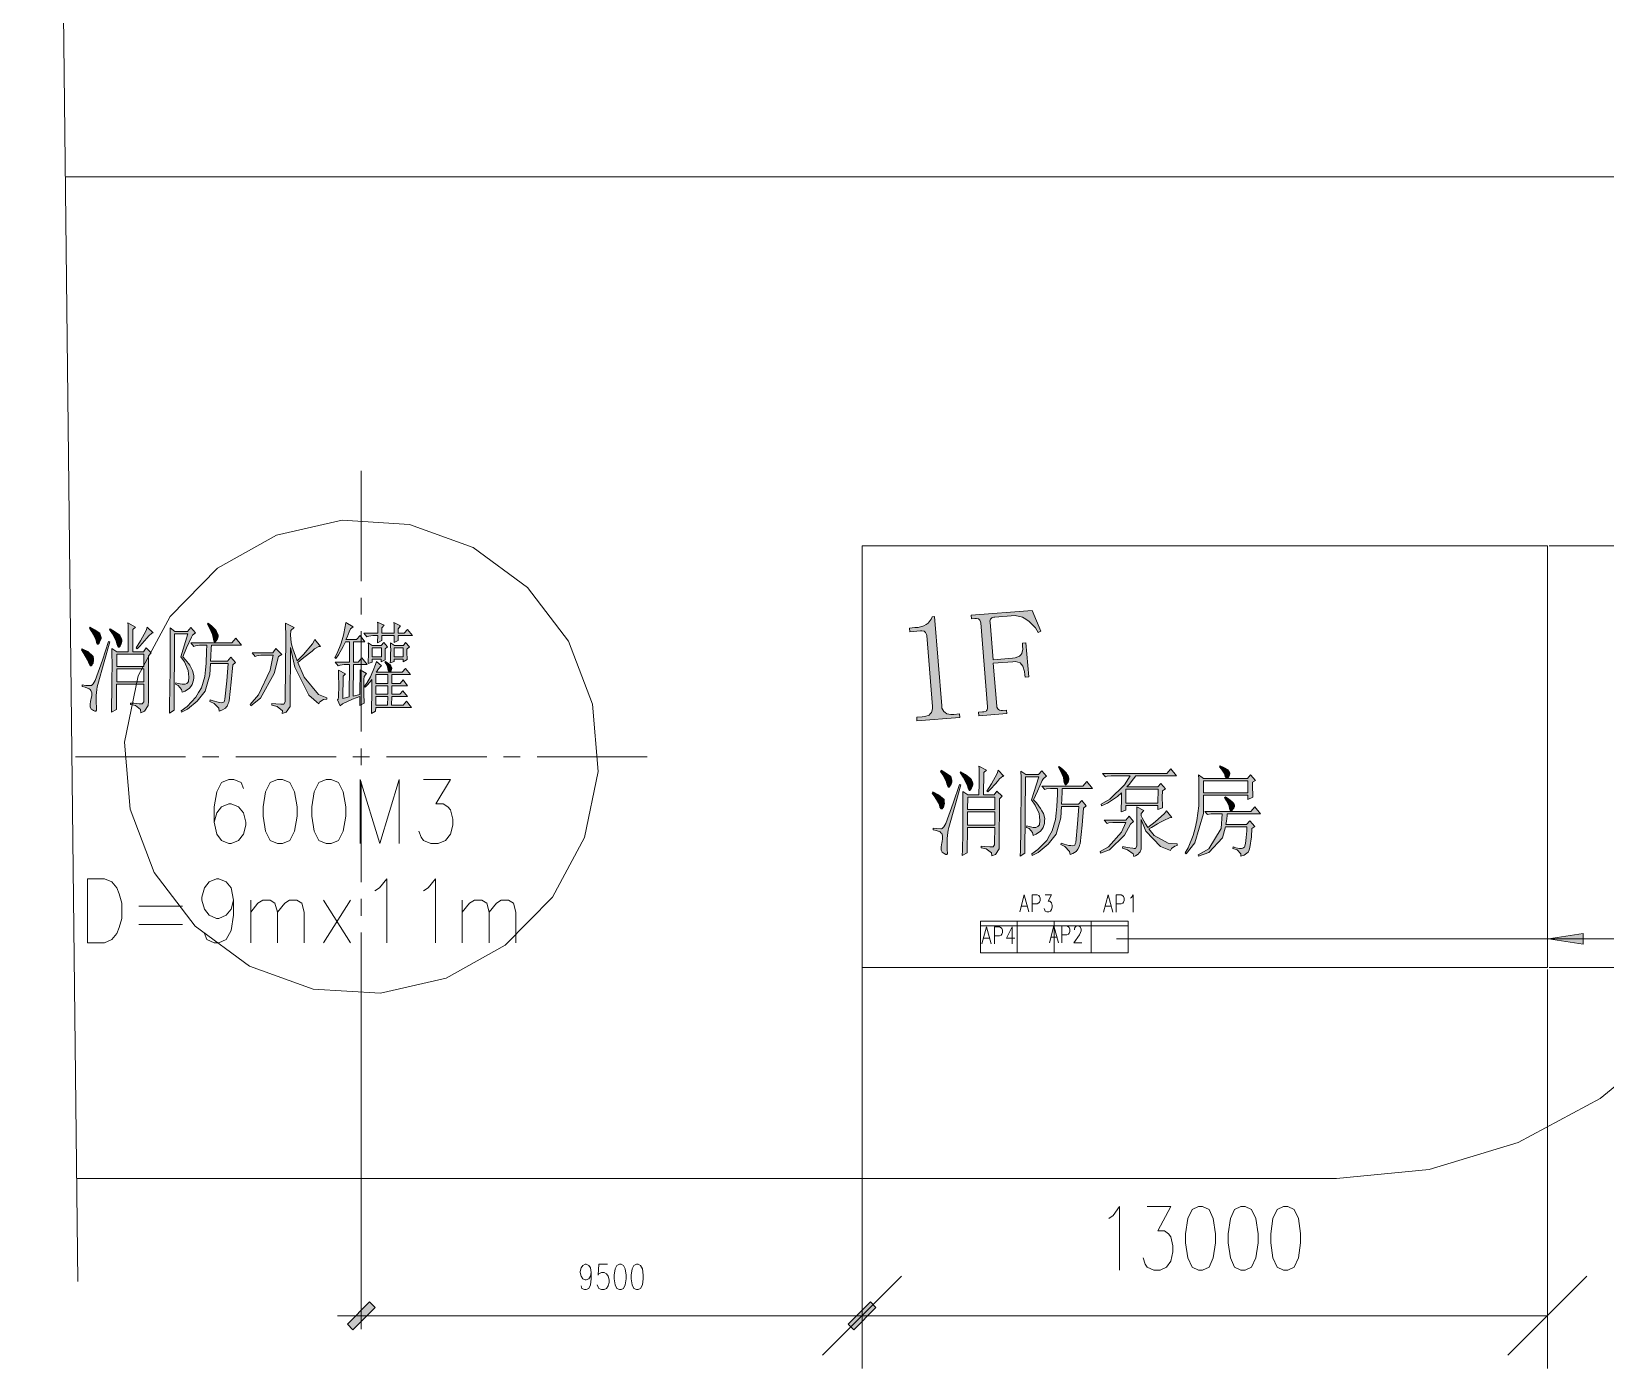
# Model space of a CAD drawing. Header units: millimetres. Extents: x -4415 to 173792, y -78716 to 47289.
# Drawn here: x 35417 to 65276, y -59805 to -34442 of the extents above; entities that cross this region are included whole.
import ezdxf

# ---------------------------------------------------------------- set-up
doc = ezdxf.new("R2010")
doc.units = ezdxf.units.MM

msp = doc.modelspace()

# ---------------------------------------------------------------- hatches: boundary and pattern name
h = msp.add_hatch(color=0)
h.paths.add_polyline_path([(37249, -46210), (37251, -45982), (37250, -45708), (37247, -45660), (37391, -45741), (37341, -45785), (37338, -46210), (37539, -46210), (37590, -46136), (37689, -46231), (37639, -46283), (37634, -47152), (37633, -47230), (37563, -47335), (37493, -47365), (37488, -47306), (37388, -47230), (37293, -47211), (37293, -47181), (37360, -47186), (37457, -47193), (37489, -47196), (37517, -47196), (37546, -47156), (37546, -47116), (37548, -46823), (37031, -46823), (37028, -47306), (36934, -47357), (36938, -47254), (36943, -46929), (36944, -46707), (36947, -46484), (36944, -46202), (36942, -46143), (37036, -46210)])
h.paths.add_polyline_path([(37034, -46531), (37033, -46780), (37548, -46780), (37550, -46531)])
h.paths.add_polyline_path([(37036, -46253), (37035, -46487), (37550, -46487), (37551, -46253)])
h = msp.add_hatch(color=0)
h.dxf.hatch_style = 2
h.paths.add_polyline_path([(38769, -45668), (38832, -45719), (38910, -45795), (38925, -45821), (38941, -45847), (38956, -45887), (38956, -45902), (38956, -45923), (38943, -45964), (38930, -45982), (38918, -46000), (38899, -46019), (38893, -46019), (38883, -46019), (38868, -45978), (38862, -45938), (38850, -45879), (38797, -45751), (38757, -45683)])
h = msp.add_hatch(color=0)
h.dxf.hatch_style = 2
h.paths.add_polyline_path([(40235, -45668), (40398, -45748), (40335, -45806), (40330, -45891), (40342, -46034), (40357, -46092), (40373, -46151), (40423, -46292), (40456, -46377), (40579, -46260), (40748, -46058), (40792, -45975), (40898, -46107), (40867, -46110), (40788, -46154), (40740, -46194), (40690, -46235), (40554, -46344), (40469, -46414), (40589, -46688), (40864, -47020), (41017, -47079), (41017, -47108), (40957, -47112), (40884, -47156), (40871, -47196), (40681, -47031), (40411, -46498), (40332, -46128), (40325, -47152), (40327, -47244), (40251, -47357), (40172, -47379), (40176, -47327), (40079, -47247), (39978, -47218), (39979, -47189), (40051, -47196), (40150, -47204), (40177, -47204), (40204, -47204), (40230, -47160), (40230, -47116), (40239, -45938), (40239, -45868), (40237, -45733)])
h = msp.add_hatch(color=0)
h.dxf.hatch_style = 2
h.paths.add_polyline_path([(41646, -47020), (41650, -46552), (41769, -46618), (41725, -46677), (41724, -46735), (41723, -46874), (41723, -46955), (41722, -47035), (41725, -47148), (41727, -47181), (41645, -47225), (41646, -47057), (41505, -47108), (41318, -47196), (41274, -47233), (41225, -47122), (41234, -47108), (41244, -47068), (41244, -47043), (41245, -46867), (41244, -46625), (41241, -46560), (41373, -46625), (41329, -46669), (41325, -47093), (41445, -47064), (41449, -46450), (41387, -46450), (41346, -46450), (41270, -46461), (41235, -46472), (41179, -46406), (41450, -46406), (41452, -46019), (41371, -46019), (41332, -46107), (41243, -46265), (41192, -46333), (41173, -46319), (41218, -46235), (41287, -46065), (41311, -45979), (41335, -45893), (41369, -45730), (41379, -45654), (41518, -45734), (41466, -45771), (41445, -45829), (41403, -45932), (41383, -45976), (41584, -45976), (41649, -45902), (41742, -46019), (41527, -46019), (41525, -46406), (41613, -46406), (41683, -46326), (41783, -46450), (41525, -46450), (41521, -47049)])
h = msp.add_hatch(color=0)
h.dxf.hatch_style = 2
h.paths.add_polyline_path([(42296, -45858), (42297, -45795), (42294, -45693), (42292, -45654), (42416, -45719), (42372, -45770), (42372, -45858), (42485, -45858), (42548, -45785), (42642, -45902), (42371, -45902), (42371, -45920), (42374, -45967), (42376, -45996), (42295, -46034), (42296, -45902), (42063, -45902), (42063, -45996), (41980, -46040), (41983, -45996), (41988, -45927), (41988, -45902), (41931, -45902), (41890, -45902), (41815, -45912), (41780, -45923), (41724, -45858), (41988, -45858), (41989, -45785), (41986, -45678), (41983, -45646), (42108, -45704), (42064, -45756), (42063, -45858)])
h = msp.add_hatch(color=0)
h.dxf.hatch_style = 2
h.paths.add_polyline_path([(52548, -45542), (52685, -47234), (52688, -47278), (52722, -47342), (52752, -47363), (52781, -47383), (52860, -47398), (52911, -47395), (53022, -47385), (53028, -47453), (52215, -47519), (52210, -47451), (52311, -47443), (52366, -47439), (52445, -47410), (52468, -47385), (52491, -47362), (52511, -47293), (52507, -47248), (52399, -45902), (52396, -45879), (52379, -45844), (52364, -45831), (52349, -45819), (52306, -45808), (52279, -45810), (52079, -45827), (52073, -45759), (52173, -45750), (52240, -45745), (52347, -45714), (52387, -45689), (52426, -45663), (52484, -45591), (52504, -45545)])
h = msp.add_hatch(color=0)
h.dxf.hatch_style = 2
h.paths.add_polyline_path([(53914, -47313), (53920, -47381), (53386, -47424), (53380, -47356), (53458, -47350), (53486, -47348), (53524, -47334), (53534, -47322), (53545, -47310), (53553, -47276), (53551, -47253), (53423, -45661), (53420, -45639), (53407, -45607), (53395, -45596), (53383, -45586), (53343, -45578), (53315, -45580), (53248, -45585), (53242, -45517), (54401, -45424), (54567, -45816), (54512, -45843), (54461, -45757), (54344, -45631), (54279, -45591), (54215, -45552), (54077, -45518), (54004, -45524), (53693, -45550), (53671, -45551), (53635, -45566), (53622, -45578), (53609, -45589), (53598, -45625), (53600, -45646), (53658, -46359), (54024, -46329), (54080, -46325), (54158, -46294), (54182, -46266), (54204, -46239), (54222, -46156), (54218, -46100), (54214, -46044), (54281, -46039), (54334, -46685), (54266, -46691), (54262, -46647), (54257, -46580), (54225, -46481), (54197, -46450), (54169, -46419), (54085, -46392), (54030, -46397), (53663, -46427), (53729, -47239), (53731, -47261), (53747, -47293), (53762, -47304), (53777, -47313), (53813, -47322), (53836, -47320)])
h = msp.add_hatch(color=0)
h.dxf.hatch_style = 2
h.paths.add_polyline_path([(36530, -45741), (36618, -45789), (36713, -45858), (36721, -45880), (36729, -45902), (36736, -45935), (36736, -45946), (36736, -45964), (36723, -46003), (36710, -46023), (36698, -46043), (36681, -46063), (36678, -46063), (36670, -46063), (36650, -46031), (36642, -45997), (36626, -45946), (36563, -45829), (36517, -45763)])
h = msp.add_hatch(color=0)
h.dxf.hatch_style = 2
h.paths.add_polyline_path([(36907, -45770), (36992, -45821), (37090, -45896), (37104, -45920), (37118, -45944), (37132, -45982), (37132, -45997), (37131, -46016), (37121, -46055), (37110, -46078), (37098, -46099), (37081, -46122), (37074, -46122), (37065, -46122), (37046, -46089), (37037, -46055), (37022, -46005), (36951, -45868), (36894, -45785)])
h = msp.add_hatch(color=0)
h.dxf.hatch_style = 2
h.paths.add_polyline_path([(37611, -45741), (37724, -45850), (37702, -45854), (37642, -45906), (37604, -45953), (37563, -46000), (37470, -46099), (37420, -46151), (37402, -46136), (37488, -46000), (37592, -45803)])
h = msp.add_hatch(color=0)
h.dxf.hatch_style = 2
h.paths.add_polyline_path([(38034, -47371), (38038, -47262), (38044, -46866), (38046, -46578), (38048, -46291), (38048, -45880), (38046, -45756), (38139, -45822), (38379, -45821), (38442, -45748), (38529, -45851), (38472, -45895), (38450, -45932), (38357, -46136), (38287, -46304), (38340, -46359), (38419, -46463), (38446, -46513), (38472, -46562), (38497, -46657), (38495, -46703), (38492, -46749), (38466, -46829), (38440, -46864), (38415, -46899), (38333, -46955), (38276, -46977), (38264, -46923), (38202, -46845), (38151, -46824), (38158, -46795), (38202, -46809), (38277, -46824), (38309, -46824), (38330, -46824), (38367, -46807), (38381, -46791), (38395, -46774), (38403, -46692), (38398, -46626), (38392, -46561), (38317, -46400), (38249, -46304), (38384, -45865), (38133, -45865), (38122, -47313)])
h = msp.add_hatch(color=0)
h.dxf.hatch_style = 2
h.paths.add_polyline_path([(39235, -46458), (39205, -46783), (39167, -47136), (39158, -47163), (39151, -47191), (39126, -47238), (39111, -47259), (39095, -47278), (39028, -47317), (38978, -47335), (38969, -47280), (38881, -47189), (38803, -47152), (38809, -47123), (38866, -47142), (38957, -47165), (38992, -47171), (39026, -47176), (39069, -47158), (39076, -47134), (39085, -47110), (39120, -46757), (39147, -46429), (38815, -46429), (38801, -46645), (38711, -46955), (38637, -47050), (38562, -47145), (38374, -47298), (38261, -47357), (38254, -47327), (38368, -47244), (38534, -47070), (38587, -46981), (38640, -46890), (38704, -46677), (38716, -46552), (38728, -46428), (38740, -46194), (38742, -46084), (38647, -46084), (38606, -46084), (38530, -46095), (38496, -46106), (38440, -46040), (39219, -46040), (39295, -45952), (39402, -46084), (38830, -46084), (38825, -46142), (38819, -46292), (38815, -46385), (39135, -46385), (39199, -46312), (39286, -46414)])
h = msp.add_hatch(color=0)
h.dxf.hatch_style = 2
h.paths.add_polyline_path([(36377, -46151), (36483, -46206), (36590, -46297), (36591, -46333), (36593, -46370), (36585, -46422), (36575, -46440), (36566, -46456), (36551, -46472), (36544, -46472), (36531, -46472), (36510, -46440), (36500, -46406), (36482, -46359), (36413, -46242), (36364, -46172)])
h = msp.add_hatch(color=0)
h.dxf.hatch_style = 2
h.paths.add_polyline_path([(36906, -46019), (36795, -46399), (36676, -46827), (36666, -46874), (36657, -46922), (36647, -47035), (36646, -47101), (36646, -47167), (36648, -47266), (36651, -47298), (36651, -47317), (36639, -47335), (36626, -47335), (36619, -47335), (36592, -47322), (36572, -47310), (36552, -47297), (36532, -47254), (36532, -47225), (36532, -47200), (36539, -47149), (36545, -47123), (36552, -47094), (36559, -47039), (36559, -47014), (36559, -46984), (36544, -46940), (36528, -46926), (36512, -46911), (36437, -46882), (36378, -46867), (36378, -46838), (36446, -46845), (36528, -46851), (36541, -46849), (36554, -46847), (36585, -46814), (36604, -46783), (36623, -46752), (36761, -46367), (36880, -46011)])
h = msp.add_hatch(color=0)
h.dxf.hatch_style = 2
h.paths.add_polyline_path([(39576, -47233), (39564, -47211), (39722, -47028), (39943, -46560), (40004, -46275), (39809, -46275), (39768, -46275), (39693, -46286), (39658, -46297), (39601, -46231), (39997, -46231), (40055, -46143), (40167, -46260), (40105, -46297), (40023, -46622), (39759, -47090)])
h = msp.add_hatch(color=0)
h.paths.add_polyline_path([(41802, -46429), (41805, -46377), (41808, -46279), (41810, -46231), (41810, -46183), (41807, -46089), (41804, -46040), (41879, -46092), (42049, -46092), (42099, -46034), (42168, -46113), (42124, -46151), (42124, -46231), (42126, -46338), (42129, -46362), (42053, -46399), (42053, -46348), (41877, -46348), (41877, -46406)])
h.paths.add_polyline_path([(41879, -46136), (41878, -46304), (42054, -46304), (42055, -46136)])
h = msp.add_hatch(color=0)
h.paths.add_polyline_path([(42223, -46421), (42226, -46374), (42230, -46279), (42230, -46231), (42231, -46183), (42228, -46089), (42226, -46040), (42301, -46092), (42471, -46092), (42515, -46034), (42590, -46113), (42540, -46157), (42538, -46235), (42542, -46333), (42544, -46356), (42469, -46399), (42469, -46348), (42299, -46348), (42299, -46392)])
h.paths.add_polyline_path([(42300, -46136), (42299, -46304), (42469, -46304), (42470, -46136)])
h = msp.add_hatch(color=0)
h.paths.add_polyline_path([(41875, -46736), (41843, -46776), (41780, -46849), (41748, -46882), (41735, -46860), (41777, -46801), (41845, -46683), (41873, -46622), (41900, -46562), (41943, -46447), (41959, -46392), (42059, -46473), (42040, -46487), (42010, -46518), (41998, -46535), (41988, -46551), (41967, -46582), (41958, -46597), (42448, -46597), (42512, -46524), (42605, -46641), (42253, -46641), (42252, -46808), (42409, -46808), (42467, -46742), (42553, -46852), (42252, -46852), (42251, -47014), (42407, -47014), (42464, -46947), (42551, -47057), (42250, -47057), (42249, -47219), (42469, -47219), (42532, -47146), (42625, -47263), (41947, -47263), (41946, -47335), (41864, -47379), (41868, -47303), (41873, -46981)])
h.paths.add_polyline_path([(41951, -46641), (41950, -46808), (42177, -46808), (42178, -46641)])
h.paths.add_polyline_path([(41949, -46852), (41948, -47014), (42175, -47014), (42176, -46852)])
h.paths.add_polyline_path([(41948, -47057), (41947, -47219), (42173, -47219), (42175, -47057)])
h = msp.add_hatch(color=0)
h.dxf.hatch_style = 2
h.paths.add_polyline_path([(42135, -46392), (42172, -46417), (42221, -46458), (42233, -46473), (42243, -46487), (42252, -46517), (42251, -46531), (42249, -46546), (42239, -46567), (42231, -46575), (42224, -46582), (42209, -46590), (42202, -46590), (42194, -46590), (42181, -46561), (42178, -46531), (42169, -46494), (42141, -46429), (42123, -46399)])
h = msp.add_hatch(color=0)
h.dxf.hatch_style = 2
h.paths.add_polyline_path([(57967, -48369), (58035, -48402), (58116, -48449), (58127, -48464), (58137, -48478), (58148, -48504), (58148, -48515), (58148, -48525), (58142, -48551), (58135, -48566), (58129, -48581), (58110, -48599), (58098, -48603), (58085, -48606), (58063, -48577), (58054, -48544), (58041, -48511), (57991, -48434), (57954, -48390)])
h = msp.add_hatch(color=0)
h.dxf.hatch_style = 2
h.paths.add_polyline_path([(52671, -48457), (52758, -48504), (52854, -48574), (52861, -48595), (52870, -48618), (52877, -48650), (52877, -48662), (52877, -48680), (52864, -48719), (52852, -48738), (52839, -48758), (52823, -48779), (52819, -48779), (52810, -48779), (52791, -48745), (52782, -48712), (52767, -48662), (52704, -48544), (52658, -48478)])
h = msp.add_hatch(color=0)
h.dxf.hatch_style = 2
h.paths.add_polyline_path([(53048, -48486), (53133, -48537), (53232, -48612), (53246, -48636), (53259, -48660), (53273, -48698), (53272, -48712), (53272, -48730), (53262, -48771), (53250, -48793), (53239, -48815), (53222, -48837), (53215, -48837), (53206, -48837), (53188, -48804), (53178, -48771), (53163, -48720), (53091, -48584), (53035, -48501)])
h = msp.add_hatch(color=0)
h.paths.add_polyline_path([(53390, -48925), (53393, -48698), (53392, -48423), (53388, -48376), (53532, -48457), (53482, -48501), (53478, -48925), (53680, -48925), (53731, -48852), (53831, -48946), (53780, -48998), (53774, -49868), (53774, -49945), (53704, -50051), (53634, -50080), (53629, -50022), (53528, -49945), (53434, -49926), (53434, -49897), (53500, -49900), (53598, -49908), (53629, -49911), (53658, -49911), (53686, -49872), (53687, -49831), (53689, -49539), (53173, -49539), (53169, -50022), (53075, -50072), (53078, -49970), (53083, -49645), (53086, -49422), (53087, -49198), (53086, -48917), (53083, -48859), (53177, -48925)])
h.paths.add_polyline_path([(53175, -49246), (53173, -49495), (53689, -49495), (53690, -49246)])
h.paths.add_polyline_path([(53177, -48969), (53175, -49202), (53691, -49202), (53692, -48969)])
h = msp.add_hatch(color=0)
h.dxf.hatch_style = 2
h.paths.add_polyline_path([(53752, -48457), (53865, -48566), (53843, -48569), (53783, -48621), (53745, -48668), (53704, -48716), (53612, -48815), (53561, -48867), (53542, -48852), (53628, -48716), (53733, -48519)])
h = msp.add_hatch(color=0)
h.dxf.hatch_style = 2
h.paths.add_polyline_path([(54175, -50087), (54179, -49978), (54185, -49581), (54187, -49294), (54189, -49007), (54189, -48595), (54186, -48472), (54280, -48537), (54520, -48537), (54583, -48464), (54670, -48566), (54613, -48610), (54591, -48647), (54498, -48852), (54427, -49020), (54481, -49075), (54561, -49179), (54586, -49228), (54613, -49278), (54638, -49372), (54636, -49418), (54634, -49464), (54607, -49544), (54581, -49580), (54556, -49614), (54474, -49671), (54417, -49692), (54405, -49637), (54343, -49561), (54292, -49539), (54299, -49510), (54343, -49525), (54418, -49539), (54449, -49539), (54471, -49539), (54508, -49523), (54522, -49507), (54536, -49489), (54544, -49408), (54539, -49341), (54533, -49276), (54459, -49115), (54390, -49020), (54525, -48581), (54274, -48581), (54263, -50028)])
h = msp.add_hatch(color=0)
h.dxf.hatch_style = 2
h.paths.add_polyline_path([(55376, -49173), (55346, -49498), (55308, -49851), (55299, -49879), (55292, -49906), (55267, -49953), (55252, -49973), (55236, -49994), (55169, -50033), (55119, -50051), (55110, -49996), (55022, -49905), (54944, -49867), (54950, -49838), (55007, -49856), (55098, -49880), (55133, -49885), (55167, -49892), (55210, -49874), (55218, -49849), (55226, -49825), (55262, -49473), (55288, -49144), (54956, -49144), (54942, -49359), (54853, -49671), (54778, -49765), (54703, -49861), (54515, -50014), (54402, -50072), (54395, -50043), (54509, -49960), (54675, -49786), (54728, -49695), (54781, -49606), (54845, -49392), (54857, -49267), (54869, -49144), (54882, -48910), (54883, -48799), (54788, -48799), (54747, -48799), (54671, -48811), (54637, -48822), (54581, -48755), (55360, -48755), (55437, -48668), (55543, -48799), (54971, -48799), (54966, -48858), (54960, -49008), (54956, -49100), (55277, -49100), (55340, -49027), (55427, -49130)])
h = msp.add_hatch(color=0)
h.dxf.hatch_style = 2
h.paths.add_polyline_path([(54911, -48383), (54973, -48434), (55051, -48511), (55066, -48536), (55082, -48562), (55097, -48603), (55097, -48617), (55097, -48639), (55084, -48679), (55072, -48697), (55059, -48715), (55040, -48734), (55034, -48734), (55024, -48734), (55008, -48694), (55003, -48653), (54991, -48595), (54938, -48467), (54898, -48398)])
h = msp.add_hatch(color=0)
h.paths.add_polyline_path([(56087, -49247), (56090, -49203), (56095, -49020), (56096, -48881), (56019, -48954), (55829, -49078), (55717, -49130), (55710, -49101), (55875, -49002), (56150, -48731), (56261, -48560), (55940, -48560), (55899, -48560), (55824, -48570), (55790, -48581), (55733, -48516), (56953, -48516), (57030, -48428), (57136, -48560), (56368, -48560), (56323, -48618), (56238, -48724), (56197, -48771), (56782, -48771), (56839, -48706), (56927, -48808), (56870, -48844), (56869, -48969), (56871, -49130), (56873, -49166), (56785, -49203), (56786, -49122), (56175, -49122), (56175, -49210)])
h.paths.add_polyline_path([(56177, -48815), (56176, -49078), (56786, -49078), (56788, -48815)])
h = msp.add_hatch(color=0)
h.paths.add_polyline_path([(58581, -48683), (58581, -48779), (58583, -48920), (58585, -48968), (58491, -49012), (58492, -48931), (57648, -48931), (57652, -49275), (57488, -49831), (57319, -50043), (57301, -50021), (57361, -49929), (57456, -49695), (57490, -49553), (57524, -49410), (57559, -49129), (57560, -48990), (57561, -48852), (57560, -48628), (57557, -48545), (57651, -48610), (58487, -48610), (58544, -48545), (58638, -48647)])
h.paths.add_polyline_path([(57650, -48654), (57649, -48887), (58492, -48887), (58493, -48654)])
h = msp.add_hatch(color=0)
h.dxf.hatch_style = 2
h.paths.add_polyline_path([(52517, -48866), (52624, -48920), (52731, -49012), (52732, -49048), (52735, -49085), (52726, -49138), (52716, -49154), (52707, -49171), (52691, -49188), (52685, -49188), (52672, -49188), (52651, -49154), (52641, -49121), (52623, -49074), (52554, -48957), (52505, -48888)])
h = msp.add_hatch(color=0)
h.dxf.hatch_style = 2
h.paths.add_polyline_path([(53046, -48734), (52936, -49115), (52817, -49542), (52808, -49590), (52798, -49637), (52787, -49751), (52787, -49817), (52787, -49882), (52789, -49981), (52793, -50014), (52791, -50033), (52780, -50051), (52767, -50051), (52760, -50051), (52733, -50038), (52713, -50025), (52693, -50012), (52673, -49970), (52673, -49941), (52673, -49916), (52680, -49864), (52686, -49838), (52693, -49809), (52699, -49754), (52700, -49729), (52700, -49700), (52684, -49656), (52669, -49641), (52653, -49627), (52578, -49597), (52519, -49583), (52519, -49554), (52587, -49560), (52669, -49566), (52682, -49564), (52695, -49562), (52726, -49529), (52745, -49498), (52765, -49467), (52902, -49081), (53021, -48727)])
h = msp.add_hatch(color=0)
h.dxf.hatch_style = 2
h.paths.add_polyline_path([(58050, -48975), (58070, -48961), (58126, -48998), (58196, -49052), (58210, -49071), (58224, -49089), (58238, -49118), (58238, -49130), (58238, -49144), (58223, -49177), (58209, -49195), (58195, -49213), (58178, -49232), (58175, -49232), (58165, -49232), (58149, -49206), (58144, -49180), (58134, -49140), (58088, -49037)])
h = msp.add_hatch(color=0)
h.dxf.hatch_style = 2
h.paths.add_polyline_path([(56119, -49904), (56204, -49919), (56312, -49935), (56336, -49937), (56360, -49939), (56384, -49897), (56384, -49853), (56388, -49408), (56388, -49334), (56385, -49206), (56383, -49151), (56521, -49218), (56470, -49276), (56469, -49320), (56485, -49359), (56548, -49469), (56594, -49539), (56733, -49437), (56910, -49279), (56948, -49224), (57048, -49349), (57004, -49359), (56899, -49406), (56836, -49440), (56775, -49474), (56664, -49539), (56613, -49568), (56712, -49695), (56981, -49838), (57152, -49853), (57151, -49882), (57107, -49893), (57044, -49940), (57025, -49977), (56833, -49904), (56556, -49612), (56469, -49393), (56466, -49919), (56465, -49952), (56446, -50005), (56427, -50025), (56408, -50045), (56358, -50080), (56326, -50094), (56314, -50043), (56207, -49963), (56113, -49934)])
h = msp.add_hatch(color=0)
h.dxf.hatch_style = 2
h.paths.add_polyline_path([(57678, -49239), (58545, -49239), (58622, -49151), (58734, -49283), (58099, -49283), (58099, -49320), (58085, -49422), (58072, -49487), (58468, -49487), (58531, -49414), (58626, -49524), (58569, -49560), (58558, -49718), (58531, -49919), (58515, -49963), (58499, -50007), (58421, -50069), (58358, -50087), (58361, -50040), (58286, -49966), (58207, -49941), (58214, -49911), (58264, -49926), (58336, -49941), (58359, -49941), (58371, -49941), (58397, -49932), (58412, -49923), (58426, -49913), (58447, -49848), (58454, -49791), (58461, -49734), (58470, -49604), (58475, -49531), (58066, -49531), (58011, -49739), (57754, -50018), (57552, -50087), (57546, -50058), (57754, -49948), (57984, -49561), (58004, -49283), (57797, -49283), (57727, -49297)])
h = msp.add_hatch(color=0)
h.dxf.hatch_style = 2
h.paths.add_polyline_path([(55765, -49400), (56174, -49400), (56237, -49327), (56324, -49429), (56267, -49481), (56153, -49689), (55868, -49963), (55697, -50028), (55691, -49999), (55849, -49908), (56094, -49630), (56179, -49444), (55972, -49444), (55931, -49444), (55855, -49455), (55821, -49466)])
h = msp.add_hatch(color=0)
h.dxf.hatch_style = 2
h.paths.add_polyline_path([(64197, -51655), (64854, -51554), (64854, -51754)])
h = msp.add_hatch(color=0)
h.dxf.hatch_style = 2
h.paths.add_polyline_path([(41831, -58542), (41936, -58647), (41516, -59068), (41410, -58962)])
h = msp.add_hatch(color=0)
h.dxf.hatch_style = 2
h.paths.add_polyline_path([(51017, -59068), (50911, -58962), (51331, -58542), (51437, -58647)])

# ---------------------------------------------------------------- linework, layer by layer
at = {"color": 0, "lineweight": 0}
for points in [[(35417, 19559), (36296, -58156)], [(36059, -37199), (69175, -37199)], [(41673, -42779), (41673, -44866)], [(41310, -43714), (40062, -43997), (38943, -44622), (38046, -45536), (37443, -46666), (37182, -47920), (37286, -49197), (37744, -50393), (38521, -51411), (39554, -52169), (40759, -52606), (42037, -52685)], [(42037, -52685), (43286, -52401), (44404, -51776), (45302, -50862), (45905, -49732), (46165, -48478), (46062, -47202), (45603, -46006), (44826, -44987), (43793, -44229), (42589, -43793), (41310, -43714)], [(51174, -52199), (51174, -44199)], [(51174, -44199), (64175, -44199)], [(64175, -44199), (64175, -52199)], [(64209, -44199), (71856, -44199)], [(41673, -45182), (41673, -45500)], [(41673, -45818), (41673, -47723)], [(60175, -56200), (61930, -56027), (63619, -55514), (65174, -54683), (66539, -53563), (67658, -52199), (68489, -50643), (69002, -48955), (69175, -47199)], [(41673, -48040), (41673, -48358)], [(38340, -48199), (36253, -48199)], [(38974, -48199), (38658, -48199)], [(41198, -48199), (39292, -48199)], [(41832, -48199), (41515, -48199)], [(44055, -48199), (42150, -48199)], [(44690, -48199), (44372, -48199)], [(47094, -48199), (45008, -48199)], [(39439, -48804), (39393, -48690), (39255, -48632), (39162, -48632), (39024, -48690), (38932, -48862), (38885, -49151), (38885, -49440), (38932, -49671), (39024, -49786), (39162, -49844), (39208, -49844), (39347, -49786), (39439, -49671), (39485, -49497), (39485, -49440), (39439, -49266), (39347, -49151), (39208, -49093), (39162, -49093), (39024, -49151), (38932, -49266), (38885, -49440)], [(41655, -49844), (41655, -48632), (42024, -49844), (42394, -48632), (42394, -49844)], [(42855, -48632), (43363, -48632), (43086, -49093), (43224, -49093), (43317, -49151), (43363, -49209), (43409, -49382), (43409, -49497), (43363, -49671), (43271, -49786), (43132, -49844), (42994, -49844), (42855, -49786), (42809, -49728), (42763, -49613)], [(41673, -48676), (41673, -50580)], [(39251, -50919), (39205, -51092), (39113, -51207), (38974, -51265), (38928, -51265), (38790, -51207), (38697, -51092), (38651, -50919), (38651, -50861), (38697, -50688), (38790, -50573), (38928, -50515), (38974, -50515), (39113, -50573), (39205, -50688), (39251, -50919), (39251, -51207), (39205, -51496), (39113, -51669), (38974, -51727), (38882, -51727), (38744, -51669), (38697, -51554)], [(41929, -50745), (42021, -50688), (42160, -50515), (42160, -51727)], [(42852, -50745), (42944, -50688), (43083, -50515), (43083, -51727)], [(37451, -51034), (38282, -51034)], [(39575, -51727), (39575, -50919)], [(39575, -51150), (39713, -50976), (39805, -50919), (39944, -50919), (40036, -50976), (40082, -51150), (40082, -51727)], [(40082, -51150), (40221, -50976), (40313, -50919), (40452, -50919), (40544, -50976), (40590, -51150), (40590, -51727)], [(40959, -51727), (41467, -50919)], [(41467, -51727), (40959, -50919)], [(41673, -50898), (41673, -51216)], [(43590, -51727), (43590, -50919)], [(43590, -51150), (43729, -50976), (43821, -50919), (43960, -50919), (44052, -50976), (44098, -51150), (44098, -51727)], [(44098, -51150), (44237, -50976), (44329, -50919), (44468, -50919), (44560, -50976), (44606, -51150), (44606, -51727)], [(54163, -51143), (54250, -50819), (54336, -51143)], [(54196, -51034), (54304, -51034)], [(54401, -51143), (54401, -50819), (54497, -50819), (54529, -50834), (54540, -50849), (54551, -50881), (54551, -50927), (54540, -50958), (54529, -50973), (54497, -50988), (54401, -50988)], [(54649, -50819), (54767, -50819), (54702, -50942), (54734, -50942), (54756, -50958), (54767, -50973), (54777, -51019), (54777, -51050), (54767, -51096), (54745, -51126), (54713, -51143), (54681, -51143), (54649, -51126), (54638, -51111), (54627, -51080)], [(55755, -51145), (55842, -50822), (55928, -51145)], [(55789, -51037), (55896, -51037)], [(55993, -51145), (55993, -50822), (56089, -50822), (56122, -50837), (56133, -50853), (56144, -50883), (56144, -50929), (56133, -50960), (56122, -50975), (56089, -50991), (55993, -50991)], [(56262, -50883), (56284, -50868), (56316, -50822), (56316, -51145)], [(54118, -51316), (54118, -51917)], [(54818, -51316), (54818, -51917)], [(55518, -51316), (55518, -51917)], [(37451, -51381), (38282, -51381)], [(41673, -51533), (41673, -53619)], [(53418, -51409), (56218, -51409)], [(53448, -51750), (53534, -51427), (53620, -51750)], [(53481, -51643), (53588, -51643)], [(53685, -51750), (53685, -51427), (53782, -51427), (53814, -51442), (53825, -51458), (53836, -51488), (53836, -51534), (53825, -51565), (53814, -51581), (53782, -51597), (53685, -51597)], [(54018, -51427), (53911, -51643), (54072, -51643)], [(54018, -51427), (54018, -51750)], [(54726, -51732), (54813, -51409), (54899, -51732)], [(54758, -51623), (54866, -51623)], [(54963, -51732), (54963, -51409), (55060, -51409), (55092, -51424), (55103, -51439), (55114, -51470), (55114, -51516), (55103, -51547), (55092, -51562), (55060, -51577), (54963, -51577)], [(55200, -51485), (55200, -51470), (55211, -51439), (55222, -51424), (55243, -51409), (55286, -51409), (55308, -51424), (55318, -51439), (55329, -51470), (55329, -51501), (55318, -51531), (55297, -51577), (55190, -51732), (55340, -51732)], [(56001, -51655), (65707, -51655)], [(64175, -52199), (51174, -52199)], [(51174, -52199), (51174, -59055)], [(51174, -52234), (51174, -59805)], [(64175, -52234), (64175, -59805)], [(64209, -52199), (71856, -52199)], [(41673, -53619), (41673, -59055)], [(60175, -56200), (36275, -56200)], [(55857, -56959), (55938, -56901), (56059, -56728), (56059, -57939)], [(56584, -56728), (57029, -56728), (56786, -57190), (56907, -57190), (56988, -57248), (57029, -57304), (57068, -57477), (57068, -57593), (57029, -57766), (56947, -57882), (56827, -57939), (56705, -57939), (56584, -57882), (56543, -57824), (56504, -57708)], [(46036, -57985), (46020, -58055), (45988, -58101), (45939, -58123), (45923, -58123), (45875, -58101), (45843, -58055), (45827, -57985), (45827, -57962), (45843, -57894), (45875, -57848), (45923, -57824), (45939, -57824), (45988, -57848), (46020, -57894), (46036, -57985), (46036, -58101), (46020, -58216), (45988, -58286), (45939, -58308), (45907, -58308), (45859, -58286), (45843, -58239)], [(46343, -57824), (46182, -57824), (46166, -58031), (46182, -58009), (46230, -57985), (46279, -57985), (46327, -58009), (46359, -58055), (46375, -58123), (46375, -58170), (46359, -58239), (46327, -58286), (46279, -58308), (46230, -58308), (46182, -58286), (46166, -58262), (46150, -58216)], [(51924, -58055), (50424, -59554)], [(63424, -59554), (64924, -58055)], [(42124, -58805), (41223, -58805)], [(51172, -58805), (41676, -58805)], [(50724, -58805), (51625, -58805)], [(64175, -58805), (51174, -58805)]]:
    msp.add_lwpolyline(points, dxfattribs=at)
for points in [[(37249, -46210), (37251, -45982), (37250, -45708), (37247, -45660), (37391, -45741), (37341, -45785), (37338, -46210), (37539, -46210), (37590, -46136), (37689, -46231), (37639, -46283), (37634, -47152), (37633, -47230), (37563, -47335), (37493, -47365), (37488, -47306), (37388, -47230), (37293, -47211), (37293, -47181), (37360, -47186), (37457, -47193), (37489, -47196), (37517, -47196), (37546, -47156), (37546, -47116), (37548, -46823), (37031, -46823), (37028, -47306), (36934, -47357), (36938, -47254), (36943, -46929), (36944, -46707), (36947, -46484), (36944, -46202), (36942, -46143), (37036, -46210)], [(38769, -45668), (38832, -45719), (38910, -45795), (38925, -45821), (38941, -45847), (38956, -45887), (38956, -45902), (38956, -45923), (38943, -45964), (38930, -45982), (38918, -46000), (38899, -46019), (38893, -46019), (38883, -46019), (38868, -45978), (38862, -45938), (38850, -45879), (38797, -45751), (38757, -45683)], [(40235, -45668), (40398, -45748), (40335, -45806), (40330, -45891), (40342, -46034), (40357, -46092), (40373, -46151), (40423, -46292), (40456, -46377), (40579, -46260), (40748, -46058), (40792, -45975), (40898, -46107), (40867, -46110), (40788, -46154), (40740, -46194), (40690, -46235), (40554, -46344), (40469, -46414), (40589, -46688), (40864, -47020), (41017, -47079), (41017, -47108), (40957, -47112), (40884, -47156), (40871, -47196), (40681, -47031), (40411, -46498), (40332, -46128), (40325, -47152), (40327, -47244), (40251, -47357), (40172, -47379), (40176, -47327), (40079, -47247), (39978, -47218), (39979, -47189), (40051, -47196), (40150, -47204), (40177, -47204), (40204, -47204), (40230, -47160), (40230, -47116), (40239, -45938), (40239, -45868), (40237, -45733)], [(41646, -47020), (41650, -46552), (41769, -46618), (41725, -46677), (41724, -46735), (41723, -46874), (41723, -46955), (41722, -47035), (41725, -47148), (41727, -47181), (41645, -47225), (41646, -47057), (41505, -47108), (41318, -47196), (41274, -47233), (41225, -47122), (41234, -47108), (41244, -47068), (41244, -47043), (41245, -46867), (41244, -46625), (41241, -46560), (41373, -46625), (41329, -46669), (41325, -47093), (41445, -47064), (41449, -46450), (41387, -46450), (41346, -46450), (41270, -46461), (41235, -46472), (41179, -46406), (41450, -46406), (41452, -46019), (41371, -46019), (41332, -46107), (41243, -46265), (41192, -46333), (41173, -46319), (41218, -46235), (41287, -46065), (41311, -45979), (41335, -45893), (41369, -45730), (41379, -45654), (41518, -45734), (41466, -45771), (41445, -45829), (41403, -45932), (41383, -45976), (41584, -45976), (41649, -45902), (41742, -46019), (41527, -46019), (41525, -46406), (41613, -46406), (41683, -46326), (41783, -46450), (41525, -46450), (41521, -47049)], [(42296, -45858), (42297, -45795), (42294, -45693), (42292, -45654), (42416, -45719), (42372, -45770), (42372, -45858), (42485, -45858), (42548, -45785), (42642, -45902), (42371, -45902), (42371, -45920), (42374, -45967), (42376, -45996), (42295, -46034), (42296, -45902), (42063, -45902), (42063, -45996), (41980, -46040), (41983, -45996), (41988, -45927), (41988, -45902), (41931, -45902), (41890, -45902), (41815, -45912), (41780, -45923), (41724, -45858), (41988, -45858), (41989, -45785), (41986, -45678), (41983, -45646), (42108, -45704), (42064, -45756), (42063, -45858)], [(52548, -45542), (52685, -47234), (52688, -47278), (52722, -47342), (52752, -47363), (52781, -47383), (52860, -47398), (52911, -47395), (53022, -47385), (53028, -47453), (52215, -47519), (52210, -47451), (52311, -47443), (52366, -47439), (52445, -47410), (52468, -47385), (52491, -47362), (52511, -47293), (52507, -47248), (52399, -45902), (52396, -45879), (52379, -45844), (52364, -45831), (52349, -45819), (52306, -45808), (52279, -45810), (52079, -45827), (52073, -45759), (52173, -45750), (52240, -45745), (52347, -45714), (52387, -45689), (52426, -45663), (52484, -45591), (52504, -45545)], [(53914, -47313), (53920, -47381), (53386, -47424), (53380, -47356), (53458, -47350), (53486, -47348), (53524, -47334), (53534, -47322), (53545, -47310), (53553, -47276), (53551, -47253), (53423, -45661), (53420, -45639), (53407, -45607), (53395, -45596), (53383, -45586), (53343, -45578), (53315, -45580), (53248, -45585), (53242, -45517), (54401, -45424), (54567, -45816), (54512, -45843), (54461, -45757), (54344, -45631), (54279, -45591), (54215, -45552), (54077, -45518), (54004, -45524), (53693, -45550), (53671, -45551), (53635, -45566), (53622, -45578), (53609, -45589), (53598, -45625), (53600, -45646), (53658, -46359), (54024, -46329), (54080, -46325), (54158, -46294), (54182, -46266), (54204, -46239), (54222, -46156), (54218, -46100), (54214, -46044), (54281, -46039), (54334, -46685), (54266, -46691), (54262, -46647), (54257, -46580), (54225, -46481), (54197, -46450), (54169, -46419), (54085, -46392), (54030, -46397), (53663, -46427), (53729, -47239), (53731, -47261), (53747, -47293), (53762, -47304), (53777, -47313), (53813, -47322), (53836, -47320)], [(36530, -45741), (36618, -45789), (36713, -45858), (36721, -45880), (36729, -45902), (36736, -45935), (36736, -45946), (36736, -45964), (36723, -46003), (36710, -46023), (36698, -46043), (36681, -46063), (36678, -46063), (36670, -46063), (36650, -46031), (36642, -45997), (36626, -45946), (36563, -45829), (36517, -45763)], [(36907, -45770), (36992, -45821), (37090, -45896), (37104, -45920), (37118, -45944), (37132, -45982), (37132, -45997), (37131, -46016), (37121, -46055), (37110, -46078), (37098, -46099), (37081, -46122), (37074, -46122), (37065, -46122), (37046, -46089), (37037, -46055), (37022, -46005), (36951, -45868), (36894, -45785)], [(37611, -45741), (37724, -45850), (37702, -45854), (37642, -45906), (37604, -45953), (37563, -46000), (37470, -46099), (37420, -46151), (37402, -46136), (37488, -46000), (37592, -45803)], [(38034, -47371), (38038, -47262), (38044, -46866), (38046, -46578), (38048, -46291), (38048, -45880), (38046, -45756), (38139, -45822), (38379, -45821), (38442, -45748), (38529, -45851), (38472, -45895), (38450, -45932), (38357, -46136), (38287, -46304), (38340, -46359), (38419, -46463), (38446, -46513), (38472, -46562), (38497, -46657), (38495, -46703), (38492, -46749), (38466, -46829), (38440, -46864), (38415, -46899), (38333, -46955), (38276, -46977), (38264, -46923), (38202, -46845), (38151, -46824), (38158, -46795), (38202, -46809), (38277, -46824), (38309, -46824), (38330, -46824), (38367, -46807), (38381, -46791), (38395, -46774), (38403, -46692), (38398, -46626), (38392, -46561), (38317, -46400), (38249, -46304), (38384, -45865), (38133, -45865), (38122, -47313)], [(39235, -46458), (39205, -46783), (39167, -47136), (39158, -47163), (39151, -47191), (39126, -47238), (39111, -47259), (39095, -47278), (39028, -47317), (38978, -47335), (38969, -47280), (38881, -47189), (38803, -47152), (38809, -47123), (38866, -47142), (38957, -47165), (38992, -47171), (39026, -47176), (39069, -47158), (39076, -47134), (39085, -47110), (39120, -46757), (39147, -46429), (38815, -46429), (38801, -46645), (38711, -46955), (38637, -47050), (38562, -47145), (38374, -47298), (38261, -47357), (38254, -47327), (38368, -47244), (38534, -47070), (38587, -46981), (38640, -46890), (38704, -46677), (38716, -46552), (38728, -46428), (38740, -46194), (38742, -46084), (38647, -46084), (38606, -46084), (38530, -46095), (38496, -46106), (38440, -46040), (39219, -46040), (39295, -45952), (39402, -46084), (38830, -46084), (38825, -46142), (38819, -46292), (38815, -46385), (39135, -46385), (39199, -46312), (39286, -46414)], [(36377, -46151), (36483, -46206), (36590, -46297), (36591, -46333), (36593, -46370), (36585, -46422), (36575, -46440), (36566, -46456), (36551, -46472), (36544, -46472), (36531, -46472), (36510, -46440), (36500, -46406), (36482, -46359), (36413, -46242), (36364, -46172)], [(36906, -46019), (36795, -46399), (36676, -46827), (36666, -46874), (36657, -46922), (36647, -47035), (36646, -47101), (36646, -47167), (36648, -47266), (36651, -47298), (36651, -47317), (36639, -47335), (36626, -47335), (36619, -47335), (36592, -47322), (36572, -47310), (36552, -47297), (36532, -47254), (36532, -47225), (36532, -47200), (36539, -47149), (36545, -47123), (36552, -47094), (36559, -47039), (36559, -47014), (36559, -46984), (36544, -46940), (36528, -46926), (36512, -46911), (36437, -46882), (36378, -46867), (36378, -46838), (36446, -46845), (36528, -46851), (36541, -46849), (36554, -46847), (36585, -46814), (36604, -46783), (36623, -46752), (36761, -46367), (36880, -46011)], [(37036, -46253), (37035, -46487), (37550, -46487), (37551, -46253)], [(39576, -47233), (39564, -47211), (39722, -47028), (39943, -46560), (40004, -46275), (39809, -46275), (39768, -46275), (39693, -46286), (39658, -46297), (39601, -46231), (39997, -46231), (40055, -46143), (40167, -46260), (40105, -46297), (40023, -46622), (39759, -47090)], [(41802, -46429), (41805, -46377), (41808, -46279), (41810, -46231), (41810, -46183), (41807, -46089), (41804, -46040), (41879, -46092), (42049, -46092), (42099, -46034), (42168, -46113), (42124, -46151), (42124, -46231), (42126, -46338), (42129, -46362), (42053, -46399), (42053, -46348), (41877, -46348), (41877, -46406)], [(41879, -46136), (41878, -46304), (42054, -46304), (42055, -46136)], [(42223, -46421), (42226, -46374), (42230, -46279), (42230, -46231), (42231, -46183), (42228, -46089), (42226, -46040), (42301, -46092), (42471, -46092), (42515, -46034), (42590, -46113), (42540, -46157), (42538, -46235), (42542, -46333), (42544, -46356), (42469, -46399), (42469, -46348), (42299, -46348), (42299, -46392)], [(42300, -46136), (42299, -46304), (42469, -46304), (42470, -46136)], [(37034, -46531), (37033, -46780), (37548, -46780), (37550, -46531)], [(41875, -46736), (41843, -46776), (41780, -46849), (41748, -46882), (41735, -46860), (41777, -46801), (41845, -46683), (41873, -46622), (41900, -46562), (41943, -46447), (41959, -46392), (42059, -46473), (42040, -46487), (42010, -46518), (41998, -46535), (41988, -46551), (41967, -46582), (41958, -46597), (42448, -46597), (42512, -46524), (42605, -46641), (42253, -46641), (42252, -46808), (42409, -46808), (42467, -46742), (42553, -46852), (42252, -46852), (42251, -47014), (42407, -47014), (42464, -46947), (42551, -47057), (42250, -47057), (42249, -47219), (42469, -47219), (42532, -47146), (42625, -47263), (41947, -47263), (41946, -47335), (41864, -47379), (41868, -47303), (41873, -46981)], [(42135, -46392), (42172, -46417), (42221, -46458), (42233, -46473), (42243, -46487), (42252, -46517), (42251, -46531), (42249, -46546), (42239, -46567), (42231, -46575), (42224, -46582), (42209, -46590), (42202, -46590), (42194, -46590), (42181, -46561), (42178, -46531), (42169, -46494), (42141, -46429), (42123, -46399)], [(41949, -46852), (41948, -47014), (42175, -47014), (42176, -46852)], [(41951, -46641), (41950, -46808), (42177, -46808), (42178, -46641)], [(41948, -47057), (41947, -47219), (42173, -47219), (42175, -47057)], [(57967, -48369), (58035, -48402), (58116, -48449), (58127, -48464), (58137, -48478), (58148, -48504), (58148, -48515), (58148, -48525), (58142, -48551), (58135, -48566), (58129, -48581), (58110, -48599), (58098, -48603), (58085, -48606), (58063, -48577), (58054, -48544), (58041, -48511), (57991, -48434), (57954, -48390)], [(40086, -48632), (39947, -48690), (39855, -48862), (39809, -49151), (39809, -49324), (39855, -49613), (39947, -49786), (40086, -49844), (40178, -49844), (40316, -49786), (40409, -49613), (40455, -49324), (40455, -49151), (40409, -48862), (40316, -48690), (40178, -48632)], [(41009, -48632), (40870, -48690), (40778, -48862), (40732, -49151), (40732, -49324), (40778, -49613), (40870, -49786), (41009, -49844), (41101, -49844), (41240, -49786), (41332, -49613), (41378, -49324), (41378, -49151), (41332, -48862), (41240, -48690), (41101, -48632)], [(52671, -48457), (52758, -48504), (52854, -48574), (52861, -48595), (52870, -48618), (52877, -48650), (52877, -48662), (52877, -48680), (52864, -48719), (52852, -48738), (52839, -48758), (52823, -48779), (52819, -48779), (52810, -48779), (52791, -48745), (52782, -48712), (52767, -48662), (52704, -48544), (52658, -48478)], [(53048, -48486), (53133, -48537), (53232, -48612), (53246, -48636), (53259, -48660), (53273, -48698), (53272, -48712), (53272, -48730), (53262, -48771), (53250, -48793), (53239, -48815), (53222, -48837), (53215, -48837), (53206, -48837), (53188, -48804), (53178, -48771), (53163, -48720), (53091, -48584), (53035, -48501)], [(53390, -48925), (53393, -48698), (53392, -48423), (53388, -48376), (53532, -48457), (53482, -48501), (53478, -48925), (53680, -48925), (53731, -48852), (53831, -48946), (53780, -48998), (53774, -49868), (53774, -49945), (53704, -50051), (53634, -50080), (53629, -50022), (53528, -49945), (53434, -49926), (53434, -49897), (53500, -49900), (53598, -49908), (53629, -49911), (53658, -49911), (53686, -49872), (53687, -49831), (53689, -49539), (53173, -49539), (53169, -50022), (53075, -50072), (53078, -49970), (53083, -49645), (53086, -49422), (53087, -49198), (53086, -48917), (53083, -48859), (53177, -48925)], [(53752, -48457), (53865, -48566), (53843, -48569), (53783, -48621), (53745, -48668), (53704, -48716), (53612, -48815), (53561, -48867), (53542, -48852), (53628, -48716), (53733, -48519)], [(54175, -50087), (54179, -49978), (54185, -49581), (54187, -49294), (54189, -49007), (54189, -48595), (54186, -48472), (54280, -48537), (54520, -48537), (54583, -48464), (54670, -48566), (54613, -48610), (54591, -48647), (54498, -48852), (54427, -49020), (54481, -49075), (54561, -49179), (54586, -49228), (54613, -49278), (54638, -49372), (54636, -49418), (54634, -49464), (54607, -49544), (54581, -49580), (54556, -49614), (54474, -49671), (54417, -49692), (54405, -49637), (54343, -49561), (54292, -49539), (54299, -49510), (54343, -49525), (54418, -49539), (54449, -49539), (54471, -49539), (54508, -49523), (54522, -49507), (54536, -49489), (54544, -49408), (54539, -49341), (54533, -49276), (54459, -49115), (54390, -49020), (54525, -48581), (54274, -48581), (54263, -50028)], [(55376, -49173), (55346, -49498), (55308, -49851), (55299, -49879), (55292, -49906), (55267, -49953), (55252, -49973), (55236, -49994), (55169, -50033), (55119, -50051), (55110, -49996), (55022, -49905), (54944, -49867), (54950, -49838), (55007, -49856), (55098, -49880), (55133, -49885), (55167, -49892), (55210, -49874), (55218, -49849), (55226, -49825), (55262, -49473), (55288, -49144), (54956, -49144), (54942, -49359), (54853, -49671), (54778, -49765), (54703, -49861), (54515, -50014), (54402, -50072), (54395, -50043), (54509, -49960), (54675, -49786), (54728, -49695), (54781, -49606), (54845, -49392), (54857, -49267), (54869, -49144), (54882, -48910), (54883, -48799), (54788, -48799), (54747, -48799), (54671, -48811), (54637, -48822), (54581, -48755), (55360, -48755), (55437, -48668), (55543, -48799), (54971, -48799), (54966, -48858), (54960, -49008), (54956, -49100), (55277, -49100), (55340, -49027), (55427, -49130)], [(54911, -48383), (54973, -48434), (55051, -48511), (55066, -48536), (55082, -48562), (55097, -48603), (55097, -48617), (55097, -48639), (55084, -48679), (55072, -48697), (55059, -48715), (55040, -48734), (55034, -48734), (55024, -48734), (55008, -48694), (55003, -48653), (54991, -48595), (54938, -48467), (54898, -48398)], [(56087, -49247), (56090, -49203), (56095, -49020), (56096, -48881), (56019, -48954), (55829, -49078), (55717, -49130), (55710, -49101), (55875, -49002), (56150, -48731), (56261, -48560), (55940, -48560), (55899, -48560), (55824, -48570), (55790, -48581), (55733, -48516), (56953, -48516), (57030, -48428), (57136, -48560), (56368, -48560), (56323, -48618), (56238, -48724), (56197, -48771), (56782, -48771), (56839, -48706), (56927, -48808), (56870, -48844), (56869, -48969), (56871, -49130), (56873, -49166), (56785, -49203), (56786, -49122), (56175, -49122), (56175, -49210)], [(58581, -48683), (58581, -48779), (58583, -48920), (58585, -48968), (58491, -49012), (58492, -48931), (57648, -48931), (57652, -49275), (57488, -49831), (57319, -50043), (57301, -50021), (57361, -49929), (57456, -49695), (57490, -49553), (57524, -49410), (57559, -49129), (57560, -48990), (57561, -48852), (57560, -48628), (57557, -48545), (57651, -48610), (58487, -48610), (58544, -48545), (58638, -48647)], [(57650, -48654), (57649, -48887), (58492, -48887), (58493, -48654)], [(52517, -48866), (52624, -48920), (52731, -49012), (52732, -49048), (52735, -49085), (52726, -49138), (52716, -49154), (52707, -49171), (52691, -49188), (52685, -49188), (52672, -49188), (52651, -49154), (52641, -49121), (52623, -49074), (52554, -48957), (52505, -48888)], [(53046, -48734), (52936, -49115), (52817, -49542), (52808, -49590), (52798, -49637), (52787, -49751), (52787, -49817), (52787, -49882), (52789, -49981), (52793, -50014), (52791, -50033), (52780, -50051), (52767, -50051), (52760, -50051), (52733, -50038), (52713, -50025), (52693, -50012), (52673, -49970), (52673, -49941), (52673, -49916), (52680, -49864), (52686, -49838), (52693, -49809), (52699, -49754), (52700, -49729), (52700, -49700), (52684, -49656), (52669, -49641), (52653, -49627), (52578, -49597), (52519, -49583), (52519, -49554), (52587, -49560), (52669, -49566), (52682, -49564), (52695, -49562), (52726, -49529), (52745, -49498), (52765, -49467), (52902, -49081), (53021, -48727)], [(53177, -48969), (53175, -49202), (53691, -49202), (53692, -48969)], [(56177, -48815), (56176, -49078), (56786, -49078), (56788, -48815)], [(58050, -48975), (58070, -48961), (58126, -48998), (58196, -49052), (58210, -49071), (58224, -49089), (58238, -49118), (58238, -49130), (58238, -49144), (58223, -49177), (58209, -49195), (58195, -49213), (58178, -49232), (58175, -49232), (58165, -49232), (58149, -49206), (58144, -49180), (58134, -49140), (58088, -49037)], [(53175, -49246), (53173, -49495), (53689, -49495), (53690, -49246)], [(56119, -49904), (56204, -49919), (56312, -49935), (56336, -49937), (56360, -49939), (56384, -49897), (56384, -49853), (56388, -49408), (56388, -49334), (56385, -49206), (56383, -49151), (56521, -49218), (56470, -49276), (56469, -49320), (56485, -49359), (56548, -49469), (56594, -49539), (56733, -49437), (56910, -49279), (56948, -49224), (57048, -49349), (57004, -49359), (56899, -49406), (56836, -49440), (56775, -49474), (56664, -49539), (56613, -49568), (56712, -49695), (56981, -49838), (57152, -49853), (57151, -49882), (57107, -49893), (57044, -49940), (57025, -49977), (56833, -49904), (56556, -49612), (56469, -49393), (56466, -49919), (56465, -49952), (56446, -50005), (56427, -50025), (56408, -50045), (56358, -50080), (56326, -50094), (56314, -50043), (56207, -49963), (56113, -49934)], [(57678, -49239), (58545, -49239), (58622, -49151), (58734, -49283), (58099, -49283), (58099, -49320), (58085, -49422), (58072, -49487), (58468, -49487), (58531, -49414), (58626, -49524), (58569, -49560), (58558, -49718), (58531, -49919), (58515, -49963), (58499, -50007), (58421, -50069), (58358, -50087), (58361, -50040), (58286, -49966), (58207, -49941), (58214, -49911), (58264, -49926), (58336, -49941), (58359, -49941), (58371, -49941), (58397, -49932), (58412, -49923), (58426, -49913), (58447, -49848), (58454, -49791), (58461, -49734), (58470, -49604), (58475, -49531), (58066, -49531), (58011, -49739), (57754, -50018), (57552, -50087), (57546, -50058), (57754, -49948), (57984, -49561), (58004, -49283), (57797, -49283), (57727, -49297)], [(55765, -49400), (56174, -49400), (56237, -49327), (56324, -49429), (56267, -49481), (56153, -49689), (55868, -49963), (55697, -50028), (55691, -49999), (55849, -49908), (56094, -49630), (56179, -49444), (55972, -49444), (55931, -49444), (55855, -49455), (55821, -49466)], [(36482, -51727), (36482, -50515), (36805, -50515), (36943, -50573), (37036, -50688), (37082, -50803), (37128, -50976), (37128, -51265), (37082, -51438), (37036, -51554), (36943, -51669), (36805, -51727)], [(53418, -51316), (54118, -51316), (54118, -51917), (53418, -51917)], [(54118, -51316), (54818, -51316), (54818, -51917), (54118, -51917)], [(54818, -51316), (55518, -51316), (55518, -51917), (54818, -51917)], [(55518, -51316), (56218, -51316), (56218, -51917), (55518, -51917)], [(64197, -51655), (64854, -51554), (64854, -51754)], [(57553, -56728), (57432, -56786), (57352, -56959), (57311, -57248), (57311, -57420), (57352, -57708), (57432, -57882), (57553, -57939), (57634, -57939), (57755, -57882), (57836, -57708), (57877, -57420), (57877, -57248), (57836, -56959), (57755, -56786), (57634, -56728)], [(58361, -56728), (58239, -56786), (58159, -56959), (58118, -57248), (58118, -57420), (58159, -57708), (58239, -57882), (58361, -57939), (58441, -57939), (58563, -57882), (58644, -57708), (58684, -57420), (58684, -57248), (58644, -56959), (58563, -56786), (58441, -56728)], [(59169, -56728), (59048, -56786), (58966, -56959), (58926, -57248), (58926, -57420), (58966, -57708), (59048, -57882), (59169, -57939), (59250, -57939), (59371, -57882), (59451, -57708), (59492, -57420), (59492, -57246), (59451, -56959), (59371, -56786), (59250, -56728)], [(46569, -57824), (46521, -57848), (46489, -57916), (46473, -58031), (46473, -58101), (46489, -58216), (46521, -58286), (46569, -58308), (46602, -58308), (46650, -58286), (46682, -58216), (46698, -58101), (46698, -58031), (46682, -57916), (46650, -57848), (46602, -57824)], [(46893, -57824), (46844, -57848), (46812, -57916), (46796, -58031), (46796, -58101), (46812, -58216), (46844, -58286), (46893, -58308), (46925, -58308), (46973, -58286), (47005, -58216), (47021, -58101), (47021, -58031), (47005, -57916), (46973, -57848), (46925, -57824)], [(41831, -58542), (41936, -58647), (41516, -59068), (41410, -58962)], [(51017, -59068), (50911, -58962), (51331, -58542), (51437, -58647)]]:
    msp.add_lwpolyline(points, close=True, dxfattribs=at)

doc.saveas('drawing.dxf')
